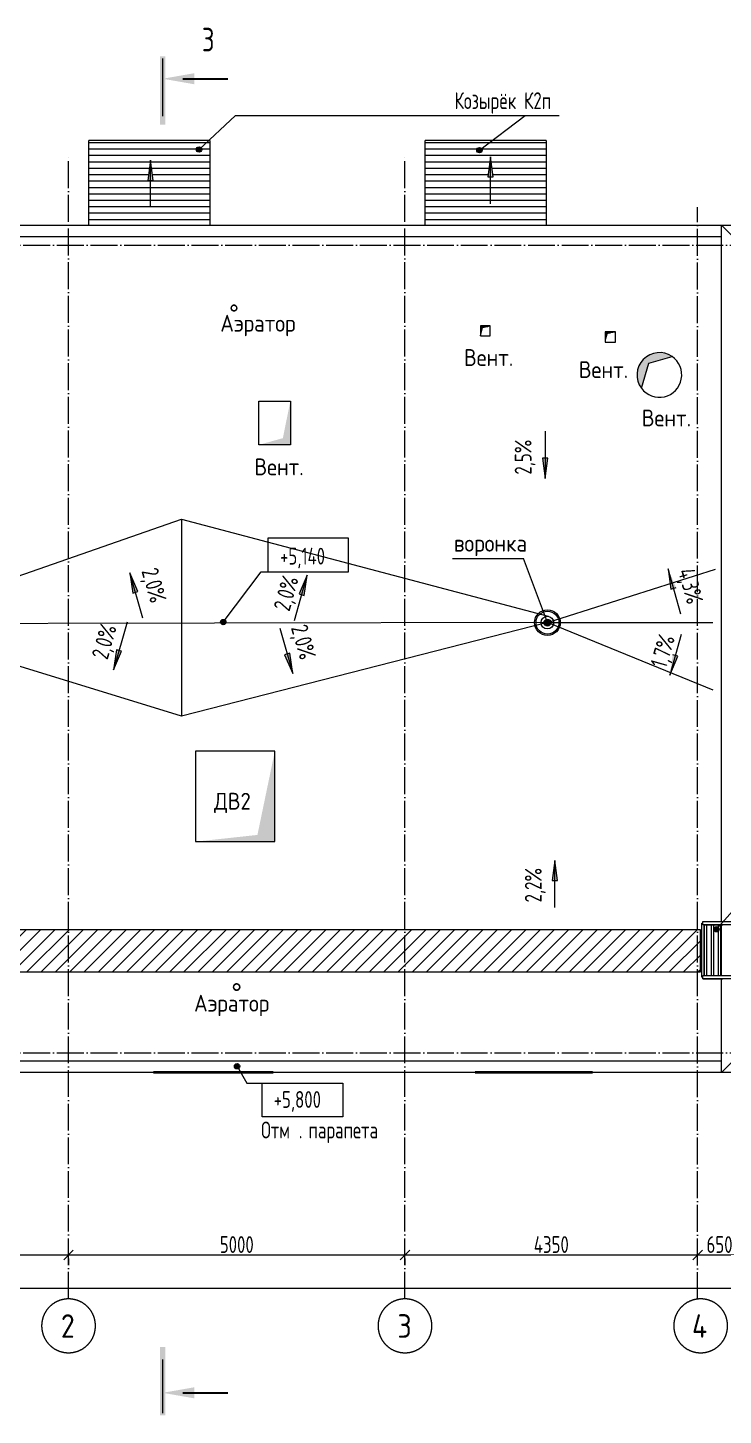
# Model space of a CAD drawing. Header units: millimetres. Extents: x -263990 to 193903, y -164417 to 240530.
# Drawn here: x 8987 to 19324, y -62967 to -42351 of the extents above; entities that cross this region are included whole.
import ezdxf

# ---------------------------------------------------------------- set-up
doc = ezdxf.new("R2010")
doc.units = ezdxf.units.MM
doc.header["$LTSCALE"] = 20
doc.linetypes.add('_ШПТ__20_т__2_5__Линия сетки', pattern=[25, 20, -2.5, 0, -2.5])
doc.linetypes.add('CENTER', pattern=[20, 15, -1.7, 1.6, -1.7])
doc.layers.get('0').update_dxf_attribs({"lineweight": 0})
doc.layers.get('Defpoints').update_dxf_attribs({"color": 4})
doc.layers.add('S-WALL-PATT', color=181, linetype='Continuous')
for name, color, linetype, lineweight in [('Высотные отметки', 7, 'Continuous', 9), ('Линии', 7, 'Continuous', 9), ('Обобщенные модели', 7, 'Continuous', 18), ('Обычные линии', 7, 'Continuous', 40), ('Оси', 7, 'CENTER', 9), ('Размеры', 7, 'Continuous', 9), ('Разрезы', 7, 'Continuous', 9), ('Текстовые примечания', 7, 'Continuous', 9), ('Типовые аннотации', 7, 'Continuous', 9), ('Уклоны в точках', 7, 'Continuous', 9), ('Элементы узлов', 7, 'Continuous', 18)]:
    doc.layers.add(name, color=color, linetype=linetype, lineweight=lineweight)
for name, color, linetype, lineweight, true_color in [('Оборудование', 7, 'Continuous', 18, 0x9f9fd0), ('Ограждение', 7, 'Continuous', 9, 0x408080), ('Сантехнические приборы', 7, 'Continuous', 18, 0x0080c0)]:
    doc.layers.add(name, color=color, linetype=linetype, lineweight=lineweight, true_color=true_color)
doc.styles.add('GOST Common', font='gost-common.ttf', dxfattribs={"width": 0.9, "height": 350})
doc.styles.add('GOST Common_1', font='gost-common.ttf', dxfattribs={"width": 0.8, "height": 350})
doc.styles.add('GOST Common_2', font='gost-common.ttf', dxfattribs={"width": 0.9, "height": 250})
doc.styles.add('ISOCPEUR', font='isocpeur.ttf', dxfattribs={"width": 0.9, "height": 250})
doc.dimstyles.new('Основной_2_5_мм', dxfattribs={"dimscale": 304.8, "dimtxt": 251.428749, "dimasz": 0.463911, "dimexe": 0.492126, "dimexo": 0.492126, "dimgap": 0.098425, "dimtad": 1, "dimdec": 3, "dimrnd": 0.001, "dimdsep": 46, "dimtxsty": 'GOST Common_2', "dimblk1": 'OBLIQUE', "dimblk2": 'OBLIQUE', "dimsah": 1, "dimcen": 0.09, "dimdle": 0.492126, "dimazin": 2, "dimtfac": 1, "dimtdec": 4, "dimtix": 1, "dimtmove": 1, "dimatfit": 3, "dimfxl": 1, "dimtvp": 1, "dimtolj": 1, "dimtzin": 0, "dimlwd": 20, "dimlwe": 20, "dimarcsym": 2})
pattern_1 = [(180, (4593.84, -57580.96), (-7e-15, -95.25), [])]

# ---------------------------------------------------------------- blocks, each defined once
blk = doc.blocks.new('190_ФЭ_Парапет_Сэндвич - ФЭ-К1_150-1312251-_О__R_8_390_')
at = {"layer": 'Обобщенные модели'}
for p, q in [((-275, -275), (-122, -122)), ((-122, -122), (14705, -122)), ((-295, -295), (-275, -275)), ((1638, -295), (-295, -295)), ((6260, -295), (3338, -295)), ((11043, -295), (8039, -295)), ((14705, -295), (12789, -295))]:
    blk.add_line(p, q, dxfattribs=at)
blk = doc.blocks.new('190_ФЭ_Парапет_Сэндвич - ФЭ-К1_150-1300769-_О__R_8_390_')
at = {"layer": 'Обобщенные модели'}
for p, q in [((-295, 1950), (-295, 12295)), ((-295, 12295), (-275, 12275)), ((-275, 12275), (-122, 12122)), ((-122, 12122), (-122, 1950)), ((-295, 1150), (-295, 1900)), ((-295, -295), (-295, 1100)), ((-122, 1100), (-122, -122)), ((-122, -122), (-275, -275)), ((-275, -275), (-295, -295))]:
    blk.add_line(p, q, dxfattribs=at)
blk = doc.blocks.new('190_ФЭ_Парапет_Сэндвич - ФЭ-К1_150-1300843-_О__R_8_390_')
at = {"layer": 'Обобщенные модели'}
for p, q in [((14725, -275), (14878, -122)), ((45122, -122), (45275, -275)), ((14705, -295), (14725, -275)), ((45295, -295), (14705, -295)), ((45275, -275), (45295, -295))]:
    blk.add_line(p, q, dxfattribs=at)
blk = doc.blocks.new('190_ФЭ_Парапет_Сэндвич - ФЭ-К1_150-1312303-_О__R_8_390_')
at = {"layer": 'Обобщенные модели'}
for p, q in [((-295, 12295), (14705, 12295)), ((-275, 12275), (-295, 12295)), ((-122, 12122), (-275, 12275)), ((14705, 12122), (-122, 12122))]:
    blk.add_line(p, q, dxfattribs=at)
blk = doc.blocks.new('00_ME_Лестница пожарная - плоская кровля - 00_ABD_3000_h_-1335395-_О__R_8_390_')
at = {"layer": 'Оборудование', "color": 7}
for p, q in [((-425, 375), (-425, 75)), ((-375, 360), (-375, 75)), ((375, 360), (375, 75)), ((425, 375), (425, 75))]:
    blk.add_line(p, q, dxfattribs=at)
blk = doc.blocks.new('Труба квадратная - Ступень-V6-_О__R_8_390_')
at = {"layer": 'Оборудование', "color": 7}
for p, q in [((25, 15), (775, 15)), ((775, -15), (25, -15))]:
    blk.add_line(p, q, dxfattribs=at)
blk = doc.blocks.new('Труба квадратная - Площадка продольно-1331112-_О__R_8_390_')
at = {"layer": 'Оборудование', "color": 7}
for p, q in [((0, -25), (0, 25)), ((0, 25), (500, 25)), ((500, 25), (500, -25)), ((500, -25), (0, -25))]:
    blk.add_line(p, q, dxfattribs=at)
blk = doc.blocks.new('Труба квадратная - Ступень-V7-_О__R_8_390_')
at = {"layer": 'Оборудование', "color": 7}
for p, q in [((0, 0), (0, 15)), ((0, 15), (800, 15)), ((800, 15), (800, 0)), ((775, -15), (25, -15))]:
    blk.add_line(p, q, dxfattribs=at)
blk = doc.blocks.new('Ось сетки - Круг_Ø8 мм-6577-_О__R_8_390_')
at = {"layer": 'Оси', "lineweight": 20}
for start, end in [(360, 180), (180, 360)]:
    blk.add_arc((0, 0), 4, start, end, dxfattribs=at)
blk = doc.blocks.new('Разрез - Номер вида сзади_3_5 мм-64069-_О__R_8_390_')
at = {"layer": 'Разрезы'}
for points in [[(9.8, 0.4), (9.8, -0.39), (-0.33, -0.39), (-0.33, 0.4)], [(2.18, -4.67), (3, 0), (3.82, -4.67)]]:
    blk.add_hatch(color=256, dxfattribs=at).paths.add_polyline_path(points, flags=0)
at = {"layer": 'Разрезы', "lineweight": 30}
blk.add_line((3, -3), (3, -9.66), dxfattribs=at)
blk = doc.blocks.new('Разрез - Номер вида и Номер листа спереди_3_5 мм-64073-_О__R_8_390_')
at = {"layer": 'Разрезы'}
for points in [[(9.8, 0.4), (9.8, -0.39), (-0.33, -0.39), (-0.33, 0.4)], [(2.18, -4.67), (3, 0), (3.82, -4.67)]]:
    blk.add_hatch(color=256, dxfattribs=at).paths.add_polyline_path(points, flags=0)
at = {"layer": 'Разрезы', "lineweight": 30}
blk.add_line((3, -3), (3, -9.66), dxfattribs=at)
blk = doc.blocks.new('Высотные отметки - Рамка-5093-_О__R_8_390_')
at = {"layer": 'Типовые аннотации'}
for p, q in [((-6, 0), (-6, 5)), ((-6, 5), (6, 5)), ((6, 5), (6, 0)), ((6, 0), (-6, 0))]:
    blk.add_line(p, q, dxfattribs=at)
blk = doc.blocks.new('Ось сетки - Круг_Ø8 мм-6577-_О__L2_3_900_')
at = {"layer": 'Оси', "lineweight": 20}
for start, end in [(360, 180), (180, 360)]:
    blk.add_arc((0, 0), 4, start, end, dxfattribs=at)
blk = doc.blocks.new('_Oblique')
at = {"color": 0, "linetype": 'ByBlock', "lineweight": -2}
blk.add_line((-0.5, -0.5), (0.5, 0.5), dxfattribs=at)
blk = doc.blocks.new('*D255')
at = {"layer": 'Defpoints', "color": 0, "transparency": 16777216}
for p in [(4594, -60979), (49594, -60979), (49594, -61079)]:
    blk.add_point(p, dxfattribs=at)
at = {"layer": 'Размеры', "color": 0, "lineweight": 20, "transparency": 16777216}
for p, q in [((4444, -61079), (49744, -61079)), ((4594, -61129), (4594, -61229)), ((49594, -61129), (49594, -61229))]:
    blk.add_line(p, q, dxfattribs=at)
at = {"layer": 'Размеры', "color": 0, "lineweight": 20, "transparency": 16777216, "xscale": 141.4, "yscale": 141.4, "zscale": 141.4, "rotation": 180}
blk.add_blockref('_Oblique', (4594, -61079), dxfattribs=at)
at = {"layer": 'Размеры', "color": 0, "lineweight": 20, "transparency": 16777216, "xscale": 141.4, "yscale": 141.4, "zscale": 141.4}
blk.add_blockref('_Oblique', (49594, -61079), dxfattribs=at)
at = {"layer": 'Размеры', "color": 0, "lineweight": 20, "transparency": 16777216, "insert": (27094, -60924), "char_height": 250, "width": 971.62, "attachment_point": 5, "style": 'GOST Common_2'}
blk.add_mtext('\\A1;45000', dxfattribs=at)
blk = doc.blocks.new('*D256')
at = {"layer": 'Defpoints', "color": 0, "transparency": 16777216}
for p in [(4594, -60486), (9594, -60486), (9594, -60586)]:
    blk.add_point(p, dxfattribs=at)
at = {"layer": 'Размеры', "color": 0, "lineweight": 20, "transparency": 16777216}
for p, q in [((4444, -60586), (9744, -60586)), ((4594, -60636), (4594, -60736)), ((9594, -60636), (9594, -60736))]:
    blk.add_line(p, q, dxfattribs=at)
at = {"layer": 'Размеры', "color": 0, "lineweight": 20, "transparency": 16777216, "xscale": 141.4, "yscale": 141.4, "zscale": 141.4, "rotation": 180}
blk.add_blockref('_Oblique', (4594, -60586), dxfattribs=at)
at = {"layer": 'Размеры', "color": 0, "lineweight": 20, "transparency": 16777216, "xscale": 141.4, "yscale": 141.4, "zscale": 141.4}
blk.add_blockref('_Oblique', (9594, -60586), dxfattribs=at)
at = {"layer": 'Размеры', "color": 0, "lineweight": 20, "transparency": 16777216, "insert": (7094, -60431), "char_height": 250, "width": 756.84, "attachment_point": 5, "style": 'GOST Common_2'}
blk.add_mtext('\\A1;5000', dxfattribs=at)
blk = doc.blocks.new('*D257')
at = {"layer": 'Defpoints', "color": 0, "transparency": 16777216}
for p in [(9594, -60486), (14594, -60486), (14594, -60586)]:
    blk.add_point(p, dxfattribs=at)
at = {"layer": 'Размеры', "color": 0, "lineweight": 20, "transparency": 16777216}
for p, q in [((9444, -60586), (14744, -60586)), ((9594, -60636), (9594, -60736)), ((14594, -60636), (14594, -60736))]:
    blk.add_line(p, q, dxfattribs=at)
at = {"layer": 'Размеры', "color": 0, "lineweight": 20, "transparency": 16777216, "xscale": 141.4, "yscale": 141.4, "zscale": 141.4, "rotation": 180}
blk.add_blockref('_Oblique', (9594, -60586), dxfattribs=at)
at = {"layer": 'Размеры', "color": 0, "lineweight": 20, "transparency": 16777216, "xscale": 141.4, "yscale": 141.4, "zscale": 141.4}
blk.add_blockref('_Oblique', (14594, -60586), dxfattribs=at)
at = {"layer": 'Размеры', "color": 0, "lineweight": 20, "transparency": 16777216, "insert": (12094, -60431), "char_height": 250, "width": 756.84, "attachment_point": 5, "style": 'GOST Common_2'}
blk.add_mtext('\\A1;5000', dxfattribs=at)
blk = doc.blocks.new('*D258')
at = {"layer": 'Defpoints', "color": 0, "transparency": 16777216}
for p in [(14594, -60486), (18944, -60586), (18944, -60586)]:
    blk.add_point(p, dxfattribs=at)
at = {"layer": 'Размеры', "color": 0, "lineweight": 20, "transparency": 16777216}
for p, q in [((14444, -60586), (19094, -60586)), ((14594, -60636), (14594, -60736))]:
    blk.add_line(p, q, dxfattribs=at)
at = {"layer": 'Размеры', "color": 0, "lineweight": 20, "transparency": 16777216, "xscale": 141.4, "yscale": 141.4, "zscale": 141.4, "rotation": 180}
blk.add_blockref('_Oblique', (14594, -60586), dxfattribs=at)
at = {"layer": 'Размеры', "color": 0, "lineweight": 20, "transparency": 16777216, "xscale": 141.4, "yscale": 141.4, "zscale": 141.4}
blk.add_blockref('_Oblique', (18944, -60586), dxfattribs=at)
at = {"layer": 'Размеры', "color": 0, "lineweight": 20, "transparency": 16777216, "insert": (16769, -60431), "char_height": 250, "width": 782.41, "attachment_point": 5, "style": 'GOST Common_2'}
blk.add_mtext('\\A1;4350', dxfattribs=at)
blk = doc.blocks.new('*D259')
at = {"layer": 'Defpoints', "color": 0, "transparency": 16777216}
for p in [(18944, -60586), (19594, -60486), (19594, -60586)]:
    blk.add_point(p, dxfattribs=at)
at = {"layer": 'Размеры', "color": 0, "lineweight": 20, "transparency": 16777216}
for p, q in [((18794, -60586), (19744, -60586)), ((19594, -60636), (19594, -60736))]:
    blk.add_line(p, q, dxfattribs=at)
at = {"layer": 'Размеры', "color": 0, "lineweight": 20, "transparency": 16777216, "xscale": 141.4, "yscale": 141.4, "zscale": 141.4, "rotation": 180}
blk.add_blockref('_Oblique', (18944, -60586), dxfattribs=at)
at = {"layer": 'Размеры', "color": 0, "lineweight": 20, "transparency": 16777216, "xscale": 141.4, "yscale": 141.4, "zscale": 141.4}
blk.add_blockref('_Oblique', (19594, -60586), dxfattribs=at)
at = {"layer": 'Размеры', "color": 0, "lineweight": 20, "transparency": 16777216, "insert": (19269, -60431), "char_height": 250, "width": 567.63, "attachment_point": 5, "style": 'GOST Common_2'}
blk.add_mtext('\\A1;650', dxfattribs=at)
blk = doc.blocks.new('109_Водосточная воронка - Радиус 70-1083720-_О__R_8_390_')
at = {"layer": 'Сантехнические приборы', "color": 7}
for radius in [191, 170, 50.8]:
    blk.add_circle((0, 0), radius, dxfattribs=at)

msp = doc.modelspace()

# ---------------------------------------------------------------- hatches: boundary and pattern name
h = msp.add_hatch()
h.set_pattern_fill('ANGLE', color=256)
h.set_pattern_definition([(0, (4593.8445, -57580.959), (0, 6.985), [5.08, -1.905]), (90, (4593.8445, -57580.959), (-6.985, 4e-16), [5.08, -1.905])])
h.paths.add_polyline_path([(15861.85146, -46781.49217), (15716.85146, -46781.49217), (15716.85146, -46926.49217), (15745.28832, -46804.59959)])
h = msp.add_hatch()
h.set_pattern_fill('ANGLE', color=256)
h.set_pattern_definition([(0, (6452.47, -57667.1494), (0, 6.985), [5.08, -1.905]), (90, (6452.47, -57667.1494), (-6.985, 4e-16), [5.08, -1.905])])
h.paths.add_polyline_path([(17720.47675, -46867.68287), (17567.30384, -46867.68287), (17567.30384, -47023.29434), (17603.91361, -46890.79029)])
h = msp.add_hatch()
h.set_pattern_fill('ANGLE', color=256)
h.set_pattern_definition([(0, (5471.01, -56573.2076), (0, 6.985), [5.08, -1.905]), (90, (5471.01, -56573.2076), (-6.985, 4e-16), [5.08, -1.905])])
h.paths.add_polyline_path([(18563.92288, -47236.0352, 0.8487537191), (18108.20185, -47707.61961), (18216.56212, -47332.30148)])
at = {"layer": 'S-WALL-PATT', "lineweight": 0}
h = msp.add_hatch(dxfattribs=at)
h.set_pattern_fill('ANSI31', color=0, scale=30, angle=135)
h.set_pattern_definition(pattern_1)
h.paths.add_polyline_path([(11693.84448, -44025.95868), (11676.21388, -44025.95868), (11562.20511, -44132.25347, -0.1898314962), (11572.94839, -44159.53065, -1), (11492.94839, -44159.53065, -0.6809102855), (11562.20511, -44132.25347), (11676.21388, -44025.95868), (9893.84448, -44025.95868), (9893.84448, -45285.95868), (11693.84448, -45285.95868)])
h.paths.add_polyline_path([(10851.66581, -44618.48675), (10772.67432, -44618.48675), (10812.17006, -44318.48675)], flags=16)
h = msp.add_hatch(dxfattribs=at)
h.set_pattern_fill('ANSI31', color=0, scale=30, angle=135)
h.set_pattern_definition(pattern_1)
h.paths.add_polyline_path([(16693.84448, -44025.95868), (15891.46477, -44025.95868), (15732.89185, -44145.40955, -0.1628165647), (15740.94232, -44169.4767, -1), (15660.94232, -44169.4767, -0.7199617383), (15732.89185, -44145.40955), (15891.46477, -44025.95868), (14893.84448, -44025.95868), (14893.84448, -45285.95868), (16693.84448, -45285.95868)])
h.paths.add_polyline_path([(15824.22186, -44567.64947), (15863.71761, -44267.64947), (15903.21336, -44567.64947)], flags=16)
at = {"layer": 'Высотные отметки', "lineweight": 20}
h = msp.add_hatch(color=256, dxfattribs=at)
edge = h.paths.add_edge_path(flags=0)
edge.add_arc((11893.84448, -51180.95868), 40, 0, 360)
h = msp.add_hatch(color=256, dxfattribs=at)
edge = h.paths.add_edge_path(flags=0)
edge.add_arc((12097.73978, -57782.00739), 40, 0, 360)
at = {"layer": 'Размеры', "lineweight": 20}
h = msp.add_hatch(color=256, dxfattribs=at)
h.dxf.hatch_style = 1
h.paths.add_polyline_path([(12890.10207, -47897.69662), (12779.26936, -48448.82509), (12420.4079, -48549.02312), (12890.10207, -48549.02312)])
for points in [[(16679.45065, -49046.90325), (16718.9464, -48746.90325), (16639.9549, -48746.90325)], [(10505.3868, -50450.93795), (10549.35059, -50750.31581), (10625.33725, -50728.73609)], [(13140.75631, -50485.88877), (13020.80586, -50763.68691), (13096.79252, -50785.26662)], [(18503.68995, -50391.89362), (18547.67132, -50691.26889), (18623.65671, -50669.68471)], [(10262.89111, -51892.25872), (10382.84155, -51614.46059), (10306.85489, -51592.88087)], [(12925.24567, -51943.95555), (12881.28189, -51644.57769), (12805.29523, -51666.15741)], [(18529.70589, -51968.2216), (18649.67265, -51690.43051), (18573.68725, -51668.84633)], [(16822.17193, -54722.63624), (16782.67618, -55022.63624), (16861.66768, -55022.63624)]]:
    msp.add_hatch(color=256, dxfattribs=at).paths.add_polyline_path(points, flags=0)
h = msp.add_hatch(color=256, dxfattribs=at)
edge = h.paths.add_edge_path(flags=0)
edge.add_arc((16711.78534, -51189.62389), 40, -0.000000005, 359.999999995)
h = msp.add_hatch(color=256, dxfattribs=at)
h.dxf.hatch_style = 1
h.paths.add_polyline_path([(12659.88452, -53098.37618), (12401.16851, -54344.26283), (11480.71032, -54444.46086), (12659.88452, -54444.46086)])
at = {"layer": 'Текстовые примечания'}
h = msp.add_hatch(color=256, dxfattribs=at)
edge = h.paths.add_edge_path(flags=0)
edge.add_arc((11532.94839, -44159.53065), 40, 0, 360)
h = msp.add_hatch(color=256, dxfattribs=at)
edge = h.paths.add_edge_path(flags=0)
edge.add_arc((15700.94232, -44169.4767), 40, 0, 360)
h = msp.add_hatch(color=256, dxfattribs=at)
edge = h.paths.add_edge_path(flags=0)
edge.add_arc((19224.24993, -55745.92621), 40, 0, 360)
at = {"layer": 'Уклоны в точках', "lineweight": 20}
for points in [[(10812.17006, -44318.48675), (10772.67432, -44618.48675), (10851.66581, -44618.48675)], [(15863.71761, -44267.64947), (15824.22186, -44567.64947), (15903.21336, -44567.64947)]]:
    msp.add_hatch(color=256, dxfattribs=at).paths.add_polyline_path(points, flags=0)
at = {"layer": 'Элементы узлов', "lineweight": 9}
h = msp.add_hatch(dxfattribs=at)
h.set_pattern_fill('FP_8', color=256, style=0, pattern_type=2)
h.set_pattern_definition([(45, (4593.84, -57580.96), (-106.066, 106.066), [])])
h.paths.add_polyline_path([(16610.60188, -56380.95868), (18983.84448, -56380.95868), (18983.84448, -55755.95868), (4583.84448, -55755.95868), (4583.84448, -56380.95868), (14947.29391, -56380.95868)], flags=0)

# ---------------------------------------------------------------- linework, layer by layer
for p, q in [((15745.28832, -46804.59959, -29218.58679), (15861.85146, -46781.49217, -29218.58679)), ((15716.85146, -46926.49217, -29218.58679), (15745.28832, -46804.59959, -29218.58679)), ((18108.20185, -47707.61961, -3470.25997), (18216.56212, -47332.30148, -29218.58679)), ((18216.56212, -47332.30148, -29218.58679), (18563.92288, -47236.0352, -3470.25997)), ((14593.84448, -60585.99483, -29218.58679), (18943.84448, -60585.99483, -29218.58679))]:
    msp.add_line(p, q)
at = {"elevation": -29218.58679}
for points in [[(12890.10207, -48549.02312), (12420.4079, -48549.02312), (12420.4079, -47897.69662), (12890.10207, -47897.69662)], [(11480.71032, -54444.46086), (12659.88452, -54444.46086), (12659.88452, -53098.37618), (11480.71032, -53098.37618)]]:
    msp.add_lwpolyline(points, close=True, dxfattribs=at)
at = {"layer": 'Высотные отметки'}
for p, q in [((11893.84448, -51180.95868, -29218.58679), (12457.95779, -50434.11305, -29218.58679)), ((12457.95779, -50434.11305, -29218.58679), (13156.24398, -50434.11305, -29218.58679)), ((12097.73978, -57782.00739, -29218.58679), (12241.52034, -58031.04263, -29218.58679)), ((12241.52034, -58031.04263, -29218.58679), (13071.86433, -58031.04263, -29218.58679))]:
    msp.add_line(p, q, dxfattribs=at)
at = {"layer": 'Высотные отметки', "lineweight": 20}
for centre in [(11893.84448, -51180.95868, -29218.58679), (12097.73978, -57782.00739, -29218.58679)]:
    msp.add_circle(centre, 40, dxfattribs=at)
at = {"layer": 'Линии'}
for p, q in [((18983.84448, -55755.95868, -29218.58679), (4583.84448, -55755.95868, -29218.58679)), ((18983.84448, -56380.95868, -29218.58679), (18983.84448, -55755.95868, -29218.58679)), ((4583.84448, -56380.95868, -29218.58679), (18983.84448, -56380.95868, -29218.58679))]:
    msp.add_line(p, q, dxfattribs=at)
at = {"layer": 'Обычные линии'}
for p, q in [((12633.09657, -57875.95868, -29218.58679), (10853.84448, -57875.95868, -29218.58679)), ((17382.95128, -57875.95868, -29218.58679), (15637.08701, -57875.95868, -29218.58679))]:
    msp.add_line(p, q, dxfattribs=at)
at = {"layer": 'Ограждение', "color": 7}
for p, q in [((9893.84448, -45285.95868, -29218.58679), (9893.84448, -44025.95868, -29218.58679)), ((11693.84448, -44025.95868, -29218.58679), (9893.84448, -44025.95868, -29218.58679)), ((11693.84448, -44025.95868, -29218.58679), (11693.84448, -45285.95868, -29218.58679)), ((14893.84448, -45285.95868, -29218.58679), (14893.84448, -44025.95868, -29218.58679)), ((16693.84448, -44025.95868, -29218.58679), (14893.84448, -44025.95868, -29218.58679)), ((16693.84448, -44025.95868, -29218.58679), (16693.84448, -45285.95868, -29218.58679))]:
    msp.add_line(p, q, dxfattribs=at)
at = {"layer": 'Оси', "linetype": '_ШПТ__20_т__2_5__Линия сетки'}
for p, q in [((9593.84448, -61238.76883, -29218.58679), (9593.84448, -44257.92003, -29218.58679)), ((14593.84448, -61238.76883, -29218.58679), (14593.84448, -44257.92003, -29218.58679)), ((18943.84448, -61241.30814, -29218.58679), (18943.84448, -45014.2881, -29218.58679)), ((1419.82502, -45580.95868, -29218.58679), (50316.41886, -45580.95868, -29218.58679)), ((9593.84448, -61238.76883, -29218.58679), (9593.84448, -45667.0621, -29218.58679)), ((14593.84448, -61238.76883, -29218.58679), (14593.84448, -45667.0621, -29218.58679)), ((1419.82502, -57580.95868, -29218.58679), (50316.41886, -57580.95868, -29218.58679))]:
    msp.add_line(p, q, dxfattribs=at)
at = {"layer": 'Размеры', "lineweight": 20}
for p, q in [((16679.45065, -48346.90325, -29218.58679), (16679.45065, -49046.90325, -29218.58679)), ((16718.9464, -48746.90325, -29218.58679), (16639.9549, -48746.90325, -29218.58679)), ((16639.9549, -48746.90325, -29218.58679), (16679.45065, -49046.90325, -29218.58679)), ((16679.45065, -49046.90325, -29218.58679), (16718.9464, -48746.90325, -29218.58679)), ((15300.51255, -50239.43454, -29218.58679), (16353.08599, -50239.43454, -29218.58679)), ((16711.78534, -51189.62389, -29218.58679), (16353.08599, -50239.43454, -29218.58679)), ((10505.3868, -50450.93795, -29218.58679), (10549.35059, -50750.31581, -29218.58679)), ((10625.33725, -50728.73609, -29218.58679), (10505.3868, -50450.93795, -29218.58679)), ((10696.62007, -51124.30994, -29218.58679), (10505.3868, -50450.93795, -29218.58679)), ((12949.52303, -51159.26076, -29218.58679), (13140.75631, -50485.88877, -29218.58679)), ((13140.75631, -50485.88877, -29218.58679), (13020.80586, -50763.68691, -29218.58679)), ((13096.79252, -50785.26662, -29218.58679), (13140.75631, -50485.88877, -29218.58679)), ((16711.78534, -51189.62389, -3562.50832), (19210.84763, -50395.31791, -3527.89157)), ((18503.68995, -50391.89362, -58383.58005), (18547.67132, -50691.26889, -58383.58005)), ((18694.96277, -51065.25438, -58383.58005), (18503.68995, -50391.89362, -58383.58005)), ((18547.67132, -50691.26889, -58383.58005), (18623.65671, -50669.68471, -58383.58005)), ((10549.35059, -50750.31581, -29218.58679), (10625.33725, -50728.73609, -29218.58679)), ((13020.80586, -50763.68691, -29218.58679), (13096.79252, -50785.26662, -29218.58679)), ((10464.8957, -51180.95868, -29218.58679), (10262.89111, -51892.25872, -29218.58679)), ((12734.0124, -51270.58356, -29218.58679), (12925.24567, -51943.95555, -29218.58679)), ((19174.9553, -52192.90134, -29218.58679), (16711.78534, -51189.62389, -3562.50832)), ((18700.46164, -51367.08952, -87548.5733), (18529.70589, -51968.2216, -87548.5733)), ((10306.85489, -51592.88087, -29218.58679), (10262.89111, -51892.25872, -29218.58679)), ((10262.89111, -51892.25872, -29218.58679), (10382.84155, -51614.46059, -29218.58679)), ((10382.84155, -51614.46059, -29218.58679), (10306.85489, -51592.88087, -29218.58679)), ((12881.28189, -51644.57769, -29218.58679), (12805.29523, -51666.15741, -29218.58679)), ((12805.29523, -51666.15741, -29218.58679), (12925.24567, -51943.95555, -29218.58679)), ((12925.24567, -51943.95555, -29218.58679), (12881.28189, -51644.57769, -29218.58679)), ((18529.70589, -51968.2216, -87548.5733), (18649.67265, -51690.43051, -87548.5733)), ((18649.67265, -51690.43051, -87548.5733), (18573.68725, -51668.84633, -87548.5733)), ((16822.17193, -54722.63624, -29218.58679), (16782.67618, -55022.63624, -29218.58679)), ((16861.66768, -55022.63624, -29218.58679), (16822.17193, -54722.63624, -29218.58679)), ((16822.17193, -55422.63624, -29218.58679), (16822.17193, -54722.63624, -29218.58679)), ((16782.67618, -55022.63624, -29218.58679), (16861.66768, -55022.63624, -29218.58679))]:
    msp.add_line(p, q, dxfattribs=at)
for points, elevation in [([(12055.32206, -46473.14751), (12051.69376, -46473.09766), (12048.07459, -46473.35989), (12044.49137, -46473.93227), (12040.97062, -46474.81056), (12037.5384, -46475.98827), (12034.22013, -46477.45666), (12031.04037, -46479.20487), (12028.02267, -46481.21996), (12025.18937, -46483.48701), (12022.56144, -46485.98922), (12020.15834, -46488.70809), (12017.99786, -46491.62347), (12016.096, -46494.71378), (12014.46684, -46497.95615), (12013.12244, -46501.32656), (12012.07275, -46504.80007), (12011.32555, -46508.35096), (12010.88637, -46511.95293), (12010.75846, -46515.57933), (12010.94276, -46519.20329), (12011.43791, -46522.798), (12012.24025, -46526.33684), (12013.34383, -46529.7936), (12014.74049, -46533.1427), (12016.41988, -46536.35933), (12018.36957, -46539.41969), (12020.57513, -46542.30112), (12023.02022, -46544.98228), (12025.68675, -46547.44332), (12028.55497, -46549.66603), (12031.60365, -46551.63394), (12034.81022, -46553.33248), (12038.15092, -46554.74909), (12041.60104, -46555.87327), (12045.13503, -46556.6967), (12048.72672, -46557.21328), (12052.34953, -46557.41919), (12055.97662, -46557.31291), (12059.58115, -46556.89521), (12063.13643, -46556.1692), (12066.61614, -46555.14025), (12069.99451, -46553.81598), (12073.24653, -46552.20618), (12076.34814, -46550.32279), (12079.27635, -46548.17974), (12082.0095, -46545.7929), (12084.52734, -46543.17994), (12086.81124, -46540.36021), (12088.84429, -46537.35458), (12090.61144, -46534.1853), (12092.0996, -46530.87585), (12093.29775, -46527.45071), (12094.19703, -46523.93526), (12094.79077, -46520.35552), (12095.07458, -46516.73798), (12095.04636, -46513.10944), (12094.70632, -46509.49676), (12094.05697, -46505.92668), (12093.10313, -46502.42564), (12091.85185, -46499.01956), (12090.3124, -46495.73365), (12088.49618, -46492.59224), (12086.41663, -46489.61859), (12084.08915, -46486.83472), (12081.53096, -46484.26124), (12078.76103, -46481.9172), (12075.79983, -46479.81995), (12072.66932, -46477.98502), (12069.39265, -46476.426), (12065.99409, -46475.15443), (12062.4988, -46474.17972), (12058.93265, -46473.5091), (12055.32206, -46473.14751)], -3469.57162), ([(6808.56203, -51207.36792), (11271.44396, -49654.18731)], -29218.58679), ([(11271.44396, -49654.18731), (16724.33835, -51095.94042)], -3511.27717), ([(11271.44396, -49654.18731), (11271.44396, -52579.30566)], -3511.27717), ([(16711.78534, -51189.62389), (11271.44396, -52579.30566), (6808.56203, -51207.36792), (4388.80155, -52287.12)], -29218.58679), ([(16711.78534, -51189.62389), (6808.56203, -51207.36792)], -29218.58679), ([(16711.78534, -51189.62389), (19169.48092, -51189.62389)], -3562.50832), ([(12094.00261, -56557.62895), (12089.95058, -56557.57327), (12085.90876, -56557.86613), (12081.90708, -56558.50535), (12077.97516, -56559.48621), (12074.14212, -56560.80145), (12070.43634, -56562.44133), (12066.88524, -56564.3937), (12063.51512, -56566.64412), (12060.35094, -56569.17591), (12057.41611, -56571.97034), (12054.73238, -56575.00672), (12052.31959, -56578.26257), (12050.19563, -56581.71378), (12048.37621, -56585.33479), (12046.87481, -56589.09881), (12045.70254, -56592.97797), (12044.86808, -56596.94353), (12044.37761, -56600.96616), (12044.23475, -56605.01605), (12044.44058, -56609.06323), (12044.99356, -56613.07774), (12045.88959, -56617.02985), (12047.12205, -56620.8903), (12048.68182, -56624.63051), (12050.55733, -56628.22279), (12052.73471, -56631.64055), (12055.19784, -56634.85848), (12057.92848, -56637.85275), (12060.90641, -56640.6012), (12064.10959, -56643.08347), (12067.5143, -56645.2812), (12071.09533, -56647.17811), (12074.82618, -56648.76015), (12078.67921, -56650.01561), (12082.62591, -56650.9352), (12086.63704, -56651.51211), (12090.68293, -56651.74207), (12094.7336, -56651.62337), (12098.75908, -56651.1569), (12102.72955, -56650.34611), (12106.61562, -56649.19699), (12110.38853, -56647.71806), (12114.02034, -56645.92027), (12117.48415, -56643.81693), (12120.75433, -56641.42361), (12123.80666, -56638.75803), (12126.61854, -56635.83992), (12129.16917, -56632.6909), (12131.43964, -56629.33426), (12133.41316, -56625.79487), (12135.0751, -56622.09893), (12136.41318, -56618.2738), (12137.41748, -56614.34781), (12138.08056, -56610.35001), (12138.39751, -56606.31001), (12138.366, -56602.25772), (12137.98625, -56598.22314), (12137.26107, -56594.23614), (12136.19583, -56590.32624), (12134.79843, -56586.52239), (12133.0792, -56582.85274), (12131.05087, -56579.34448), (12128.72846, -56576.02356), (12126.12917, -56572.91458), (12123.27224, -56570.04056), (12120.17882, -56567.42278), (12116.87182, -56565.08061), (12113.37571, -56563.03139), (12109.71638, -56561.29031), (12105.92093, -56559.87024), (12102.01745, -56558.7817), (12098.03485, -56558.03276), (12094.00261, -56557.62895)], -3436.99537)]:
    msp.add_lwpolyline(points, dxfattribs=dict(at, elevation=elevation))
at = {"layer": 'Размеры', "lineweight": 20, "elevation": -29218.58679}
for points in [[(15716.85146, -46926.49217), (15861.85146, -46926.49217), (15861.85146, -46781.49217), (15716.85146, -46781.49217)], [(17567.30384, -47023.29434), (17720.47675, -47023.29434), (17720.47675, -46867.68287), (17567.30384, -46867.68287)]]:
    msp.add_lwpolyline(points, close=True, dxfattribs=at)
at = {"layer": 'Размеры', "lineweight": 20}
for centre, radius in [((12052.92899, -46515.25137, -3469.57162), 42.17181), ((16711.78534, -51189.62389, -3562.50832), 94.52074), ((16711.78534, -51189.62389, -29218.58679), 40), ((12091.33006, -56604.64979, -3436.99537), 47.09673)]:
    msp.add_circle(centre, radius, dxfattribs=at)
for start, end in [(55.333949232, 216.626172591), (216.641650518, 55.331951418)]:
    msp.add_arc((18374.90257, -47509.36108, -3470.25997), 332.3187, start, end, dxfattribs=at)
at = {"layer": 'Разрезы'}
for p, q in [((10993.84448, -43664.96721, -29218.58679), (10993.84448, -42808.34369, -29218.58679)), ((10993.84448, -62933.99838, -29218.58679), (10993.84448, -62137.91877, -29218.58679))]:
    msp.add_line(p, q, dxfattribs=at)
at = {"layer": 'Текстовые примечания'}
for p, q in [((11532.94839, -44159.53065, -29218.58679), (12072.98434, -43656.03422, -29218.58679)), ((12072.98434, -43656.03422, -29218.58679), (16887.59571, -43656.03422, -29218.58679)), ((15700.94232, -44169.4767, -29218.58679), (16382.54539, -43656.03422, -29218.58679)), ((16382.54539, -43656.03422, -29218.58679), (16887.59571, -43656.03422, -29218.58679)), ((19224.24993, -55745.92621, -29218.58679), (19842.24199, -55044.59735, -29218.58679))]:
    msp.add_line(p, q, dxfattribs=at)
for centre in [(11532.94839, -44159.53065, -29218.58679), (15700.94232, -44169.4767, -29218.58679), (19224.24993, -55745.92621, -29218.58679)]:
    msp.add_circle(centre, 40, dxfattribs=at)
at = {"layer": 'Уклоны в точках', "lineweight": 20}
for p, q in [((10812.17006, -44318.48675, -29218.58679), (10772.67432, -44618.48675, -29218.58679)), ((10851.66581, -44618.48675, -29218.58679), (10812.17006, -44318.48675, -29218.58679)), ((15863.71761, -44267.64947, -29218.58679), (15824.22186, -44567.64947, -29218.58679)), ((15903.21336, -44567.64947, -29218.58679), (15863.71761, -44267.64947, -29218.58679)), ((10772.67432, -44618.48675, -29218.58679), (10851.66581, -44618.48675, -29218.58679)), ((15824.22186, -44567.64947, -29218.58679), (15903.21336, -44567.64947, -29218.58679))]:
    msp.add_line(p, q, dxfattribs=at)
at = {"layer": 'Уклоны в точках'}
for p, q in [((10812.17006, -45018.48675, -29218.58679), (10812.17006, -44318.48675, -29218.58679)), ((15863.71761, -44967.64947, -29218.58679), (15863.71761, -44267.64947, -29218.58679))]:
    msp.add_line(p, q, dxfattribs=at)

# ---------------------------------------------------------------- block references
at = {"layer": 'Высотные отметки', "lineweight": 20, "extrusion": (0, 0, -1), "xscale": 99.99999999999993, "yscale": 99.99999999999993, "zscale": 99.99999999999993}
msp.add_blockref('Высотные отметки - Рамка-5093-_О__R_8_390_', (-13156.24398, -50434.11305, 29218.58679), dxfattribs=at)
at = {"layer": 'Высотные отметки', "lineweight": 20, "xscale": 99.99999999999993, "yscale": 99.99999999999993, "zscale": 99.99999999999993, "rotation": 180}
msp.add_blockref('Высотные отметки - Рамка-5093-_О__R_8_390_', (13071.86433, -58031.04263, -29218.58679), dxfattribs=at)
at = {"layer": 'Обобщенные модели'}
for name, p in [('190_ФЭ_Парапет_Сэндвич - ФЭ-К1_150-1312303-_О__R_8_390_', (4593.84448, -57580.95868, -29218.58679)), ('190_ФЭ_Парапет_Сэндвич - ФЭ-К1_150-1300769-_О__R_8_390_', (19593.84448, -57580.95868, -29218.58679)), ('190_ФЭ_Парапет_Сэндвич - ФЭ-К1_150-1312251-_О__R_8_390_', (4593.84448, -57580.95868, -29218.58679)), ('190_ФЭ_Парапет_Сэндвич - ФЭ-К1_150-1300843-_О__R_8_390_', (4593.84448, -57580.95868, -29218.58679))]:
    msp.add_blockref(name, p, dxfattribs=at)
at = {"layer": 'Обобщенные модели', "rotation": 180}
msp.add_blockref('190_ФЭ_Парапет_Сэндвич - ФЭ-К1_150-1300843-_О__R_8_390_', (64593.84448, -45580.95868, -29218.58679), dxfattribs=at)
at = {"layer": 'Оборудование', "color": 7}
for name, p, rotation in [('Труба квадратная - Ступень-V7-_О__R_8_390_', (19018.84448, -56455.95868, -29218.58679), 89.99999999999991), ('00_ME_Лестница пожарная - плоская кровля - 00_ABD_3000_h_-1335395-_О__R_8_390_', (19393.84448, -56055.95868, -29218.58679), 89.99999999999991), ('Труба квадратная - Площадка продольно-1331112-_О__R_8_390_', (19518.84448, -55655.95868, -29218.58679), 180), ('Труба квадратная - Ступень-V6-_О__R_8_390_', (19058.84448, -56455.95868, -29218.58679), 89.99999999999991), ('Труба квадратная - Ступень-V6-_О__R_8_390_', (19163.84448, -56455.95868, -29218.58679), 89.99999999999991), ('Труба квадратная - Ступень-V6-_О__R_8_390_', (19268.84448, -56455.95868, -29218.58679), 89.99999999999991), ('Труба квадратная - Площадка продольно-1331112-_О__R_8_390_', (19518.84448, -56455.95868, -29218.58679), 180)]:
    msp.add_blockref(name, p, dxfattribs=dict(at, rotation=rotation))
at = {"layer": 'Оси', "lineweight": 20, "xscale": 99.99999999999993, "yscale": 99.99999999999993, "zscale": 99.99999999999993}
for name, p in [('Ось сетки - Круг_Ø8 мм-6577-_О__R_8_390_', (9593.84448, -61638.76883, -29218.58679)), ('Ось сетки - Круг_Ø8 мм-6577-_О__L2_3_900_', (9593.84448, -61638.76883, -29218.58679)), ('Ось сетки - Круг_Ø8 мм-6577-_О__R_8_390_', (14593.84448, -61638.76883, -29218.58679)), ('Ось сетки - Круг_Ø8 мм-6577-_О__L2_3_900_', (14593.84448, -61638.76883, -29218.58679)), ('Ось сетки - Круг_Ø8 мм-6577-_О__L2_3_900_', (18988.84448, -61638.76883, -29218.58679))]:
    msp.add_blockref(name, p, dxfattribs=at)
at = {"layer": 'Размеры', "lineweight": 20, "rotation": 179.4695112825543}
msp.add_blockref('109_Водосточная воронка - Радиус 70-1083720-_О__R_8_390_', (16711.78534, -51189.62389, -3562.50832), dxfattribs=at)
at = {"layer": 'Разрезы', "lineweight": 50, "extrusion": (0, 0, -1), "xscale": 99.99999999999993, "yscale": 99.99999999999993, "zscale": 99.99999999999993, "rotation": 270.0000000000002}
msp.add_blockref('Разрез - Номер вида сзади_3_5 мм-64069-_О__R_8_390_', (-10993.84448, -42808.34369, 29218.58679), dxfattribs=at)
at = {"layer": 'Разрезы', "lineweight": 50, "xscale": 99.99999999999993, "yscale": 99.99999999999993, "zscale": 99.99999999999993, "rotation": 90}
msp.add_blockref('Разрез - Номер вида и Номер листа спереди_3_5 мм-64073-_О__R_8_390_', (10993.84448, -62933.99838, -29218.58679), dxfattribs=at)

# ---------------------------------------------------------------- texts
at = {"layer": 'Высотные отметки', "char_height": 250, "attachment_point": 1, "line_spacing_factor": 1.022761, "style": 'GOST Common_2'}
for s, insert, width in [('+5,140', (12737.62482, -50077.40598, -29218.58679), 1004.6859688), ('+5,800', (12643.18826, -58150.48597, -29218.58679), 1028.8225687)]:
    msp.add_mtext(s, dxfattribs=dict(at, insert=insert, width=width))
at = {"layer": 'Оси', "char_height": 350, "attachment_point": 1, "style": 'GOST Common'}
for s, insert, width in [('\\fGOST Common|b0|i0|c204|p34|;\\W.9;2', (9480.06382, -61466.23547, -29218.58679), 274.177125), ('\\fGOST Common|b0|i0|c204|p34|;\\W.9;2', (9480.06382, -61466.23547, -29218.58679), 274.177125), ('\\fGOST Common|b0|i0|c204|p34|;\\W.9;3', (14482.76382, -61466.23547, -29218.58679), 266.9619375), ('\\fGOST Common|b0|i0|c204|p34|;\\W.9;3', (14482.76382, -61466.23547, -29218.58679), 266.9619375), ('\\fGOST Common|b0|i0|c204|p34|;\\W.9;4', (18860.21382, -61466.23547, -29218.58679), 310.2530625)]:
    msp.add_mtext(s, dxfattribs=dict(at, insert=insert, width=width))
at = {"layer": 'Размеры', "lineweight": 20, "char_height": 250, "width": 1266.66625, "attachment_point": 1, "rotation": 359.999999995, "style": 'ISOCPEUR'}
for s, insert in [('Аэратор', (11849.43754, -46616.23853, -29218.58679)), ('Вент.', (15470.86971, -47125.88711, -29218.58679)), ('Вент.', (17178.00062, -47305.44425, -29218.58679)), ('Вент.', (18113.48662, -48023.67135, -29218.58679)), ('Вент.', (12355.97311, -48750.36578, -29218.58679)), ('воронка', (15320.52633, -49884.86664, -29218.58679)), ('ДВ2', (11757.32674, -53718.67244, -29218.58679)), ('Аэратор', (11458.98373, -56719.64448, -29218.58679))]:
    msp.add_mtext(s, dxfattribs=dict(at, insert=insert))
at = {"layer": 'Размеры', "lineweight": 20, "char_height": 250, "attachment_point": 1, "line_spacing_factor": 1.022761, "style": 'GOST Common_2'}
for s, insert, width, rotation in [('2,5%', (16225.20123, -48990.74169, -29218.58679), 712.0296956, 89.999999995), ('2,0%', (10915.3748, -50353.39079, -29218.58679), 790.4736451, 285.854202309), ('2,0%', (12635.20123, -50966.74169, -29218.58679), 790.4736451, 74.145797681), ('4,3%', (18888.20123, -50355.74169, -58383.58005), 790.4736451, 285.857566594), ('2,0%', (9932.52876, -51684.73299, -29218.58679), 790.4736451, 74.145797681), ('2,0%', (13137.14083, -51196.02874, -29218.58679), 790.4736451, 285.854202309), ('1,7%', (18236.90463, -51810.82252, -19447.96524), 790.4736451, 74.142433396), ('2,2%', (16375.78753, -55347.24292, -29218.58679), 712.0296956, 89.999999995)]:
    msp.add_mtext(s, dxfattribs=dict(at, insert=insert, width=width, rotation=rotation))
at = {"layer": 'Разрезы', "insert": (11575.6449, -42351.80099, -29218.58679), "char_height": 350, "width": 237.2995, "attachment_point": 1, "style": 'GOST Common_1'}
msp.add_mtext('\\fGOST Common|b0|i0|c204|p34|;\\W.8;3', dxfattribs=at)
at = {"layer": 'Текстовые примечания', "char_height": 250, "attachment_point": 1, "style": 'GOST Common_2'}
for s, insert, width in [('Козырёк К2п', (15330.45631, -43309.20565, -29218.58679), 2669.6209583), ('Отм', (12456.63848, -58603.5316, -29218.58679), 678.227625), ('парапета', (13159.10723, -58603.5316, -29218.58679), 1673.9235), ('. ', (13016.23223, -58603.5316, -29218.58679), 173.1645)]:
    msp.add_mtext(s, dxfattribs=dict(at, insert=insert, width=width))

# ---------------------------------------------------------------- dimensions: what is measured, and where the dimension line sits
at = {"layer": 'Размеры', "lineweight": 20}
for base, p1, p2, override, picture, middle in [((9593.84448, -60585.99483, -29218.58679), (4593.84448, -60486.00994, -29218.58679), (9593.84448, -60486.00994, -29218.58679), {"dimpost": '<>', "dimfxl": 5000}, '*D256', (7093.84448, -60430.99483, -29218.58679)), ((14593.84448, -60585.99483, -29218.58679), (9593.84448, -60486.00994, -29218.58679), (14593.84448, -60486.00994, -29218.58679), {"dimpost": '<>', "dimfxl": 5000}, '*D257', (12093.84448, -60430.99483, -29218.58679)), ((18943.84448, -60585.99483, -29218.58679), (14593.84448, -60486.00994, -29218.58679), (18943.84448, -60585.99483, -29218.58679), {"dimpost": '<>', "dimfxl": 4500}, '*D258', (16768.84448, -60430.99483, -29218.58679)), ((19593.84448, -60585.99483, -29218.58679), (18943.84448, -60585.99483, -29218.58679), (19593.84448, -60486.00994, -29218.58679), {"dimpost": '<>', "dimfxl": 500}, '*D259', (19268.84448, -60430.99483, -29218.58679)), ((49593.84448, -61079.36697, -29218.58679), (4593.84448, -60979.38207, -29218.58679), (49593.84448, -60979.38207, -29218.58679), {"dimpost": '<>', "dimfxl": 45000}, '*D255', (27093.84448, -60924.36697, -29218.58679))]:
    dim = msp.add_linear_dim(base=base, p1=p1, p2=p2, dimstyle='Основной_2_5_мм', override=override, dxfattribs=at)
    dim.commit()
    dim.dimension.update_dxf_attribs({"geometry": picture, "text_midpoint": middle})

doc.saveas('drawing.dxf')
